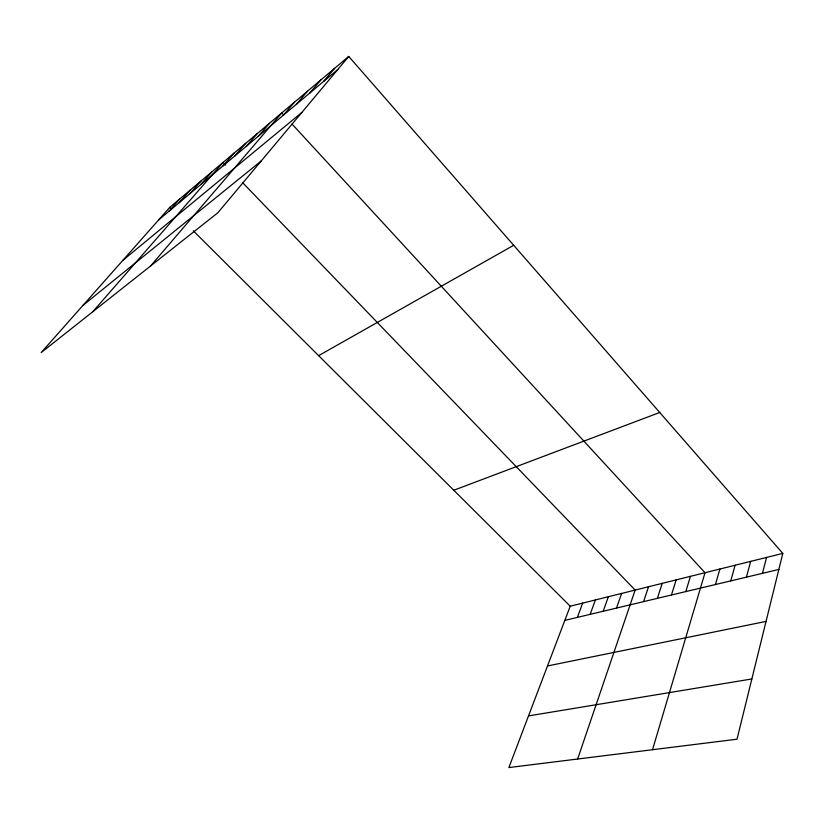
<?xml version="1.0" encoding="UTF-8"?>
<svg xmlns="http://www.w3.org/2000/svg" width="824" height="824" viewBox="0 0 824 824"><rect width="100%" height="100%" fill="white"/><g stroke="black" fill="none" stroke-linecap="round" stroke-linejoin="round"><path stroke-width="1.24" d="M782.8 553.398L737.006 739.21L508.872 767.566L570.218 606.207L782.8 553.398L348.737 56.434L169.754 207.38L41.2 352.569L217.855 212.747L348.737 56.434M762.457 573.35L766.547 557.436M746.431 577.161L750.654 561.381M730.764 580.889L735.101 565.243M715.438 584.535L719.898 569.024M652.526 749.706L705.014 572.721L291.995 124.012M685.784 591.591L690.45 576.347M671.426 595.01L676.185 579.88M657.367 598.358L662.218 583.351M643.596 601.633L648.539 586.75M577.634 759.017L635.139 590.077L242.884 182.949M616.517 608.081L621.615 593.445M603.189 611.254L608.37 596.731M590.139 614.364L595.402 599.954M577.356 617.403L582.681 603.116M323.585 81.452L334.596 68.361M309.803 93.019L320.855 79.959M296.393 104.267L307.476 91.237M283.353 115.216L294.456 102.217M150.565 266.008L281.777 112.909L283.477 114.763M258.303 136.248L269.427 123.322M246.263 146.363L257.397 133.467M234.531 156.21L245.665 143.355M223.098 165.799L234.243 152.996M92.782 311.74L223.088 162.4L225.673 165.088M200.757 184.555L211.881 171.845M189.85 193.722L200.963 181.064M179.199 202.663L190.303 190.045M168.817 211.377L179.9 198.821M158.682 219.884L337.758 69.546M122.807 260.405L301.811 112.486M82.966 305.395L261.218 160.968M318.631 355.649L513.692 245.294M453.787 490.249L659.725 412.484M564.831 620.379L778.845 569.446M547.496 665.967L766.042 621.409M528.514 715.912L751.849 678.966M169.754 207.38L171.505 209.121M193.31 230.833L570.218 606.207"/></g></svg>
